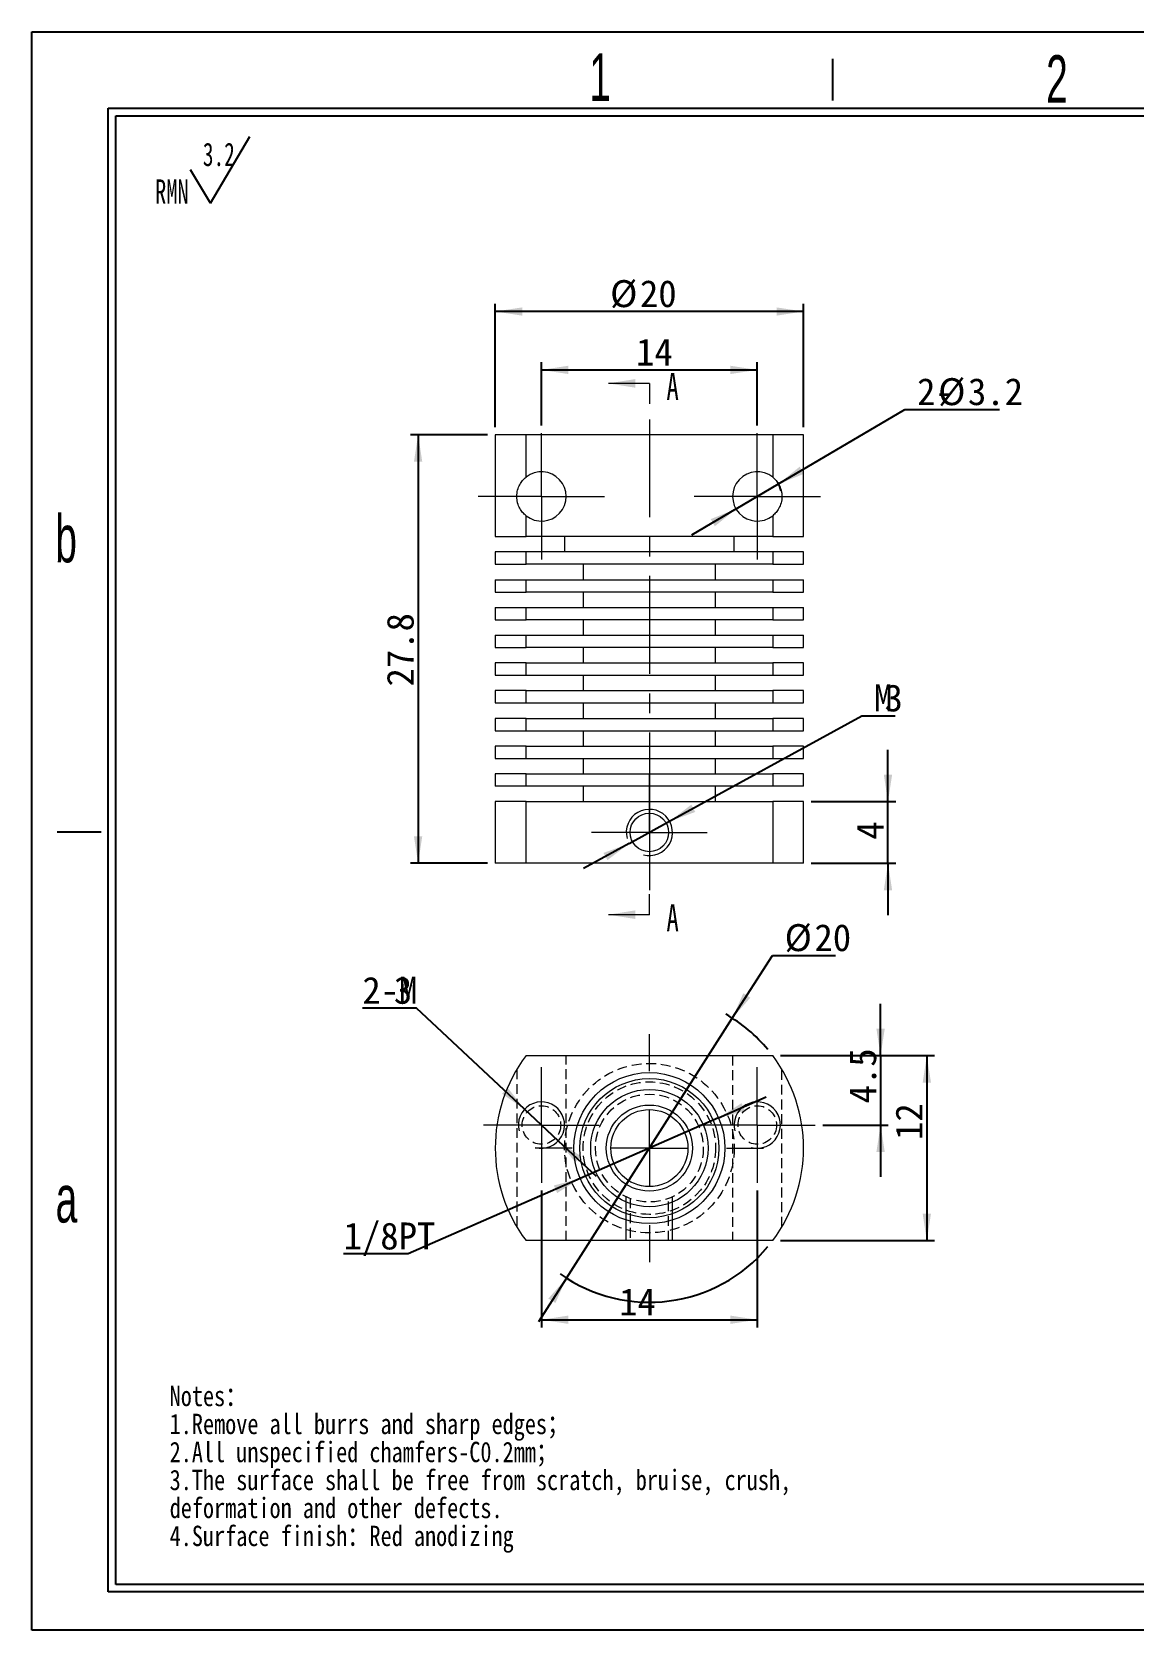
# Model space of a CAD drawing. Header units: millimetres. Extents: x 2 to 295, y 1 to 209.
# Drawn here: x 1.8 to 144.7, y 1.3 to 208.7 of the extents above; entities that cross this region are included whole.
import ezdxf

# ---------------------------------------------------------------- set-up
doc = ezdxf.new("R2010")
doc.units = ezdxf.units.MM
for name, pattern in [('CENTER', [10.16, 6.35, -1.27, 1.27, -1.27]), ('CENTERX2', [20.32, 12.7, -2.54, 2.54, -2.54]), ('HIDDEN', [1.905, 1.27, -0.635])]:
    doc.linetypes.add(name, pattern=pattern)
doc.layers.add('DIM', color=5, linetype='Continuous')
doc.layers.add('SLD-0', color=179, linetype='Continuous')
doc.layers.add('中心线', color=1, linetype='CENTER', lineweight=15)
doc.styles.add('SLDTEXTSTYLE0', font='SIMSUN.TTC', dxfattribs={"width": 0.67})
doc.styles.add('SLDTEXTSTYLE1', font='SIMSUN.TTC', dxfattribs={"width": 0.8, "bigfont": 'bigfont'})
doc.styles.add('SLDTEXTSTYLE14', font='SIMSUN.TTC')
doc.styles.add('SLDTEXTSTYLE15', font='仿宋_GB2312', dxfattribs={"width": 0.67})
doc.styles.add('SLDTEXTSTYLE2', font='SIMSUN.TTC', dxfattribs={"width": 0.8})
doc.styles.add('SLDTEXTSTYLE6', font='GOTHIC.TTF', dxfattribs={"width": 0.61171})
doc.dimstyles.new('SLDDIMSTYLE0', dxfattribs={"dimtxt": 3.5, "dimasz": 3.5, "dimexe": 0, "dimexo": 0.0625, "dimgap": 0.875, "dimtad": 2, "dimlfac": 0.5, "dimrnd": 1e-09, "dimzin": 12, "dimdsep": 46, "dimtxsty": 'SLDTEXTSTYLE0', "dimsah": 1, "dimcen": 0.09, "dimadec": 0, "dimazin": 3, "dimtfac": 1, "dimtofl": 0, "dimtmove": 0, "dimatfit": 3, "dimfxl": 0, "dimfrac": 2, "dimtolj": 1, "dimtzin": 12, "dimarcsym": 0})
doc.dimstyles.new('SLDDIMSTYLE1', dxfattribs={"dimtxt": 3.5, "dimasz": 3.5, "dimexe": 0, "dimexo": 0.0625, "dimgap": 0.875, "dimtad": 0, "dimtih": 1, "dimtoh": 1, "dimlfac": 0.5, "dimrnd": 1e-09, "dimzin": 12, "dimdsep": 46, "dimtxsty": 'SLDTEXTSTYLE0', "dimsah": 1, "dimcen": 0, "dimadec": 0, "dimazin": 3, "dimtfac": 1, "dimtmove": 0, "dimatfit": 3, "dimfxl": 0, "dimfrac": 2, "dimtolj": 1, "dimtzin": 12, "dimarcsym": 0})
doc.dimstyles.new('SLDDIMSTYLE2', dxfattribs={"dimtxt": 3.5, "dimasz": 3.5, "dimexe": 0, "dimexo": 0.0625, "dimgap": 0.875, "dimtad": 0, "dimtih": 1, "dimtoh": 1, "dimlfac": 0.5, "dimrnd": 1e-09, "dimzin": 12, "dimdsep": 46, "dimtxsty": 'SLDTEXTSTYLE0', "dimsah": 1, "dimcen": 0, "dimadec": 0, "dimazin": 3, "dimtfac": 1, "dimtmove": 0, "dimatfit": 3, "dimfxl": 0, "dimfrac": 2, "dimtolj": 1, "dimtzin": 12, "dimarcsym": 0})
doc.dimstyles.new('SLDDIMSTYLE3', dxfattribs={"dimtxt": 3.5, "dimasz": 3.5, "dimexe": 0, "dimexo": 0.0625, "dimgap": 0.875, "dimtad": 2, "dimlfac": 0.5, "dimrnd": 1e-09, "dimzin": 12, "dimdsep": 46, "dimtxsty": 'SLDTEXTSTYLE0', "dimsah": 1, "dimcen": 0.09, "dimadec": 0, "dimazin": 3, "dimtfac": 1, "dimtmove": 0, "dimatfit": 0, "dimfxl": 0, "dimfrac": 2, "dimtolj": 1, "dimtzin": 12, "dimarcsym": 0})
doc.dimstyles.new('SLDDIMSTYLE4', dxfattribs={"dimtxt": 3.5, "dimasz": 3.5, "dimexe": 0, "dimexo": 0.0625, "dimgap": 0.875, "dimtad": 0, "dimtih": 1, "dimtoh": 1, "dimlfac": 0.5, "dimrnd": 1e-09, "dimzin": 12, "dimdsep": 46, "dimtxsty": 'SLDTEXTSTYLE0', "dimsah": 1, "dimcen": 0, "dimadec": 0, "dimazin": 3, "dimtfac": 1, "dimtmove": 0, "dimatfit": 3, "dimfxl": 0, "dimfrac": 2, "dimtolj": 1, "dimtzin": 12, "dimarcsym": 0})

# ---------------------------------------------------------------- blocks, each defined once
blk = doc.blocks.new('SW_NOTE_0')
at = {"layer": 'SLD-0', "color": 0}
for q in [(12.27, 9.26), (4.6, 4.92)]:
    blk.add_line((7.16, 0.59), q, dxfattribs=at)
at = {"layer": 'SLD-0', "color": 0, "attachment_point": 1, "style": 'SLDTEXTSTYLE0'}
for s, insert, char_height in [('3.2', (6.19, 8.45), 3.032), ('RMN', (0, 3.69), 3.175)]:
    blk.add_mtext(s, dxfattribs=dict(at, insert=insert, char_height=char_height))
blk = doc.blocks.new('SW_NOTE_1')
at = {"layer": 'SLD-0', "color": 0, "char_height": 2.6458, "attachment_point": 1}
for s, insert, style in [('Notes\\M+18146', (0, 3.08), 'SLDTEXTSTYLE1'), ('1.Remove all burrs and sharp edges\\M+18147', (0, -0.55), 'SLDTEXTSTYLE1'), ('2.All unspecified chamfers-C0.2mm\\M+18147', (0, -4.19), 'SLDTEXTSTYLE1'), ('3.The surface shall be free from scratch, bruise, crush, ', (0, -7.82), 'SLDTEXTSTYLE2'), ('deformation and other defects.', (0, -11.45), 'SLDTEXTSTYLE2'), ('4.Surface finish\\M+18146Red anodizing', (0, -15.08), 'SLDTEXTSTYLE1')]:
    blk.add_mtext(s, dxfattribs=dict(at, insert=insert, style=style))
blk = doc.blocks.new('_D')
at = {"layer": 'DIM'}
for p, q in [((60.91, 156.4), (50.91, 156.4)), ((51.91, 156.4), (51.91, 100.8)), ((60.91, 100.8), (50.91, 100.8))]:
    blk.add_line(p, q, dxfattribs=at)
for points in [[(51.91, 156.4), (51.37, 152.9), (52.45, 152.9)], [(51.91, 100.8), (52.45, 104.3), (51.37, 104.3)]]:
    blk.add_solid(points, dxfattribs=at)
at = {"layer": 'DIM', "insert": (47.84, 123.74), "char_height": 3.5, "attachment_point": 1, "rotation": 90, "style": 'SLDTEXTSTYLE14'}
blk.add_mtext('27.8', dxfattribs=at)
blk = doc.blocks.new('_D_1')
at = {"layer": 'DIM'}
for p, q in [((61.91, 157.4), (61.91, 173.4)), ((101.91, 172.4), (61.91, 172.4)), ((101.91, 157.4), (101.91, 173.4))]:
    blk.add_line(p, q, dxfattribs=at)
for points in [[(61.91, 172.4), (65.41, 171.86), (65.41, 172.93)], [(101.91, 172.4), (98.41, 172.93), (98.41, 171.86)]]:
    blk.add_solid(points, dxfattribs=at)
at = {"layer": 'DIM', "char_height": 3.5, "attachment_point": 1, "style": 'SLDTEXTSTYLE14'}
for s, insert in [('%%c', (76.82, 176.47)), ('20', (80.69, 176.47))]:
    blk.add_mtext(s, dxfattribs=dict(at, insert=insert))
blk = doc.blocks.new('_D_2')
at = {"layer": 'DIM'}
for p, q in [((98.67, 150.02), (115.07, 159.68)), ((115.07, 159.68), (127.33, 159.68)), ((93.16, 146.77), (98.67, 150.02)), ((93.16, 146.77), (87.36, 143.36))]:
    blk.add_line(p, q, dxfattribs=at)
blk.add_arc((95.91, 148.4), 3.2, 13.1465, 33.9638, dxfattribs=at)
for points in [[(98.67, 150.02), (101.96, 151.33), (101.41, 152.26)], [(93.16, 146.77), (89.87, 145.46), (90.41, 144.53)]]:
    blk.add_solid(points, dxfattribs=at)
at = {"layer": 'DIM', "char_height": 3.5, "attachment_point": 1, "style": 'SLDTEXTSTYLE14'}
for s, insert in [('%%c', (119.38, 163.75)), ('2-', (116.65, 163.75)), ('3.2', (123.25, 163.75))]:
    blk.add_mtext(s, dxfattribs=dict(at, insert=insert))
blk = doc.blocks.new('_D_3')
at = {"layer": 'DIM'}
for p, q in [((67.91, 157.6), (67.91, 165.82)), ((67.91, 164.82), (95.91, 164.82)), ((95.91, 157.6), (95.91, 165.82))]:
    blk.add_line(p, q, dxfattribs=at)
for points in [[(67.91, 164.82), (71.41, 164.28), (71.41, 165.36)], [(95.91, 164.82), (92.41, 165.36), (92.41, 164.28)]]:
    blk.add_solid(points, dxfattribs=at)
at = {"layer": 'DIM', "insert": (80.19, 168.89), "char_height": 3.5, "attachment_point": 1, "style": 'SLDTEXTSTYLE14'}
blk.add_mtext('14', dxfattribs=at)
blk = doc.blocks.new('_D_4')
at = {"layer": 'DIM'}
for p, q in [((84.54, 106.24), (109.48, 119.92)), ((109.48, 119.92), (113.79, 119.92)), ((79.28, 103.35), (84.54, 106.24)), ((79.28, 103.35), (73.38, 100.11))]:
    blk.add_line(p, q, dxfattribs=at)
for points in [[(84.54, 106.24), (87.87, 107.45), (87.35, 108.4)], [(79.28, 103.35), (75.96, 102.14), (76.47, 101.2)]]:
    blk.add_solid(points, dxfattribs=at)
at = {"layer": 'DIM', "char_height": 3.5, "attachment_point": 1, "style": 'SLDTEXTSTYLE14'}
for s, insert in [('M', (111.06, 124)), ('3', (112.42, 124))]:
    blk.add_mtext(s, dxfattribs=dict(at, insert=insert))
blk = doc.blocks.new('_D_5')
at = {"layer": 'DIM'}
for p, q in [((112.87, 108.8), (112.87, 115.53)), ((102.91, 108.8), (113.87, 108.8)), ((112.87, 100.8), (112.87, 108.8)), ((102.91, 100.8), (113.87, 100.8)), ((112.87, 100.8), (112.87, 94.07))]:
    blk.add_line(p, q, dxfattribs=at)
for points in [[(112.87, 108.8), (113.41, 112.3), (112.33, 112.3)], [(112.87, 100.8), (112.33, 97.3), (113.41, 97.3)]]:
    blk.add_solid(points, dxfattribs=at)
at = {"layer": 'DIM', "insert": (108.8, 103.86), "char_height": 3.5, "attachment_point": 1, "rotation": 90, "style": 'SLDTEXTSTYLE14'}
blk.add_mtext('4', dxfattribs=at)
blk = doc.blocks.new('SW_CENTERMARKSYMBOL_0')
at = {"layer": '中心线', "color": 0}
for p, q in [((0, 5), (0, 7.5)), ((0, 0), (0, 5)), ((0, 0), (-5, 0)), ((0, 0), (0, -5)), ((0, 0), (5, 0)), ((5, 0), (7.5, 0)), ((-5, 0), (-7.5, 0)), ((0, -5), (0, -7.5))]:
    blk.add_line(p, q, dxfattribs=at)
blk = doc.blocks.new('SW_CENTERMARKSYMBOL_1')
at = {"layer": '中心线', "color": 0}
for p, q in [((0, 5), (0, 7.5)), ((0, 0), (0, 5)), ((0, 0), (-5, 0)), ((0, 0), (0, -5)), ((0, 0), (5, 0)), ((5, 0), (7.5, 0)), ((-5, 0), (-7.5, 0)), ((0, -5), (0, -7.5))]:
    blk.add_line(p, q, dxfattribs=at)
blk = doc.blocks.new('SW_CENTERMARKSYMBOL_2')
at = {"layer": '中心线', "color": 0}
for p, q in [((0, 5), (0, 8.2)), ((0, 0), (0, 5)), ((-5, 0), (-8.2, 0)), ((0, 0), (-5, 0)), ((0, 0), (0, -5)), ((0, 0), (5, 0)), ((5, 0), (8.2, 0)), ((0, -5), (0, -8.2))]:
    blk.add_line(p, q, dxfattribs=at)
blk = doc.blocks.new('SW_CENTERMARKSYMBOL_3')
at = {"layer": '中心线', "color": 0}
for p, q in [((0, 5), (0, 8.2)), ((0, 0), (0, 5)), ((-5, 0), (-8.2, 0)), ((0, 0), (-5, 0)), ((0, 0), (0, -5)), ((0, 0), (5, 0)), ((5, 0), (8.2, 0)), ((0, -5), (0, -8.2))]:
    blk.add_line(p, q, dxfattribs=at)
blk = doc.blocks.new('_D_6')
at = {"layer": 'DIM'}
for p, q in [((92.67, 80.69), (97.87, 88.83)), ((97.87, 88.83), (106.05, 88.83)), ((71.15, 46.97), (92.67, 80.69)), ((71.15, 46.97), (67.53, 41.3))]:
    blk.add_line(p, q, dxfattribs=at)
for start, end in [(39.7323, 60.3072), (234.5824, 320.2677)]:
    blk.add_arc((81.91, 63.83), 20, start, end, dxfattribs=at)
for points in [[(92.67, 80.69), (95.01, 83.35), (94.1, 83.93)], [(71.15, 46.97), (68.81, 44.31), (69.72, 43.73)]]:
    blk.add_solid(points, dxfattribs=at)
at = {"layer": 'DIM', "char_height": 3.5, "attachment_point": 1, "style": 'SLDTEXTSTYLE14'}
for s, insert in [('%%c', (99.46, 92.9)), ('20', (103.33, 92.9))]:
    blk.add_mtext(s, dxfattribs=dict(at, insert=insert))
blk = doc.blocks.new('_D_7')
at = {"layer": 'DIM'}
for p, q in [((67.91, 58.33), (67.91, 40.56)), ((95.91, 58.33), (95.91, 40.56)), ((67.91, 41.56), (95.91, 41.56))]:
    blk.add_line(p, q, dxfattribs=at)
for points in [[(67.91, 41.56), (71.41, 41.02), (71.41, 42.1)], [(95.91, 41.56), (92.41, 42.1), (92.41, 41.02)]]:
    blk.add_solid(points, dxfattribs=at)
at = {"layer": 'DIM', "insert": (77.99, 45.63), "char_height": 3.5, "attachment_point": 1, "style": 'SLDTEXTSTYLE14'}
blk.add_mtext('14', dxfattribs=at)
blk = doc.blocks.new('_D_8')
at = {"layer": 'DIM'}
for p, q in [((111.91, 75.83), (111.91, 82.56)), ((98.91, 75.83), (112.91, 75.83)), ((111.91, 75.83), (111.91, 66.83)), ((104.41, 66.83), (112.91, 66.83)), ((111.91, 66.83), (111.91, 60.1))]:
    blk.add_line(p, q, dxfattribs=at)
for points in [[(111.91, 75.83), (112.45, 79.33), (111.37, 79.33)], [(111.91, 66.83), (111.37, 63.33), (112.45, 63.33)]]:
    blk.add_solid(points, dxfattribs=at)
at = {"layer": 'DIM', "insert": (107.84, 69.63), "char_height": 3.5, "attachment_point": 1, "rotation": 90, "style": 'SLDTEXTSTYLE14'}
blk.add_mtext('4.5', dxfattribs=at)
blk = doc.blocks.new('_D_9')
at = {"layer": 'DIM'}
for p, q in [((51.71, 81.99), (44.68, 81.99)), ((65.72, 68.88), (51.71, 81.99)), ((70.1, 64.78), (65.72, 68.88)), ((70.1, 64.78), (75.02, 60.18))]:
    blk.add_line(p, q, dxfattribs=at)
for points in [[(65.72, 68.88), (63.53, 71.67), (62.8, 70.88)], [(70.1, 64.78), (72.29, 62), (73.03, 62.78)]]:
    blk.add_solid(points, dxfattribs=at)
at = {"layer": 'DIM', "char_height": 3.5, "attachment_point": 1, "style": 'SLDTEXTSTYLE14'}
for s, insert in [('2-M', (44.68, 86.06)), ('3', (48.76, 86.06))]:
    blk.add_mtext(s, dxfattribs=dict(at, insert=insert))
blk = doc.blocks.new('_D_10')
at = {"layer": 'DIM'}
for p, q in [((98.91, 75.83), (118.91, 75.83)), ((117.91, 75.83), (117.91, 51.83)), ((98.91, 51.83), (118.91, 51.83))]:
    blk.add_line(p, q, dxfattribs=at)
for points in [[(117.91, 75.83), (117.37, 72.33), (118.45, 72.33)], [(117.91, 51.83), (118.45, 55.33), (117.37, 55.33)]]:
    blk.add_solid(points, dxfattribs=at)
at = {"layer": 'DIM', "insert": (113.84, 64.89), "char_height": 3.5, "attachment_point": 1, "rotation": 90, "style": 'SLDTEXTSTYLE14'}
blk.add_mtext('12', dxfattribs=at)
blk = doc.blocks.new('_D_11')
at = {"layer": 'DIM'}
for p, q in [((90.89, 67.77), (97.05, 70.47)), ((90.89, 67.77), (72.94, 59.89)), ((72.94, 59.89), (50.63, 50.11)), ((50.63, 50.11), (42.24, 50.11))]:
    blk.add_line(p, q, dxfattribs=at)
for points in [[(90.89, 67.77), (94.31, 68.68), (93.88, 69.67)], [(72.94, 59.89), (69.52, 58.98), (69.95, 58)]]:
    blk.add_solid(points, dxfattribs=at)
at = {"layer": 'DIM', "insert": (42.24, 54.18), "char_height": 3.5, "attachment_point": 1, "style": 'SLDTEXTSTYLE14'}
blk.add_mtext('1/8PT', dxfattribs=at)
blk = doc.blocks.new('SW_CENTERMARKSYMBOL_4')
at = {"layer": '中心线', "color": 0}
for p, q in [((0, 10), (0, 14.8)), ((0, 0), (0, 5)), ((-10, 0), (-14.8, 0)), ((0, 0), (-5, 0)), ((0, 0), (0, -5)), ((0, 0), (5, 0)), ((10, 0), (14.8, 0)), ((0, -10), (0, -14.8))]:
    blk.add_line(p, q, dxfattribs=at)
blk = doc.blocks.new('SW_CENTERMARKSYMBOL_5')
at = {"layer": '中心线', "color": 0}
for p, q in [((0, 5), (0, 7.5)), ((0, 0), (0, 5)), ((-5, 0), (-7.5, 0)), ((0, 0), (-5, 0)), ((0, 0), (0, -5)), ((0, 0), (5, 0)), ((5, 0), (7.5, 0)), ((0, -5), (0, -7.5))]:
    blk.add_line(p, q, dxfattribs=at)
blk = doc.blocks.new('SW_CENTERMARKSYMBOL_6')
at = {"layer": '中心线', "color": 0}
for p, q in [((0, 5), (0, 7.5)), ((0, 0), (0, 5)), ((-5, 0), (-7.5, 0)), ((0, 0), (-5, 0)), ((0, 0), (0, -5)), ((0, 0), (5, 0)), ((5, 0), (7.5, 0)), ((0, -5), (0, -7.5))]:
    blk.add_line(p, q, dxfattribs=at)

msp = doc.modelspace()

# ---------------------------------------------------------------- linework, layer by layer
at = {"color": 7, "linetype": 'Continuous', "lineweight": 0}
for p, q in [((81.913, 163.068), (76.593, 163.068)), ((81.913, 163.068), (81.913, 160.408)), ((81.913, 94.124), (81.913, 96.784)), ((81.913, 94.124), (76.593, 94.124)), ((78.913, 51.831), (78.913, 57.507)), ((84.913, 51.831), (84.913, 57.507))]:
    msp.add_line(p, q, dxfattribs=at)
at = {"color": 7, "linetype": 'Continuous', "lineweight": 15}
for p, q in [((61.913, 156.396), (61.913, 143.196)), ((65.913, 156.396), (61.913, 156.396)), ((65.913, 150.894), (65.913, 156.396)), ((97.913, 156.396), (65.913, 156.396)), ((97.913, 156.396), (97.913, 150.894)), ((101.913, 156.396), (97.913, 156.396)), ((101.913, 143.196), (101.913, 156.396)), ((65.913, 143.196), (65.913, 145.898)), ((97.913, 145.898), (97.913, 143.196)), ((61.913, 143.196), (65.913, 143.196)), ((97.913, 143.196), (65.913, 143.196)), ((70.913, 143.196), (70.913, 141.196)), ((92.913, 141.196), (92.913, 143.196)), ((97.913, 143.196), (101.913, 143.196)), ((61.913, 141.196), (61.913, 139.596)), ((65.913, 141.196), (61.913, 141.196)), ((65.913, 139.596), (65.913, 141.196)), ((97.913, 141.196), (65.913, 141.196)), ((97.913, 141.196), (97.913, 139.596)), ((101.913, 141.196), (97.913, 141.196)), ((101.913, 139.596), (101.913, 141.196)), ((61.913, 139.596), (65.913, 139.596)), ((97.913, 139.596), (65.913, 139.596)), ((73.313, 139.596), (73.313, 137.596)), ((90.513, 137.596), (90.513, 139.596)), ((97.913, 139.596), (101.913, 139.596)), ((61.913, 137.596), (61.913, 135.996)), ((61.913, 137.596), (65.913, 137.596)), ((65.913, 135.996), (65.913, 137.596)), ((65.913, 137.596), (97.913, 137.596)), ((97.913, 137.596), (97.913, 135.996)), ((97.913, 137.596), (101.913, 137.596)), ((101.913, 135.996), (101.913, 137.596)), ((61.913, 135.996), (65.913, 135.996)), ((97.913, 135.996), (65.913, 135.996)), ((73.313, 135.996), (73.313, 133.996)), ((90.513, 133.996), (90.513, 135.996)), ((97.913, 135.996), (101.913, 135.996)), ((61.913, 133.996), (61.913, 132.396)), ((61.913, 133.996), (65.913, 133.996)), ((65.913, 132.396), (65.913, 133.996)), ((65.913, 133.996), (97.913, 133.996)), ((97.913, 133.996), (97.913, 132.396)), ((97.913, 133.996), (101.913, 133.996)), ((101.913, 132.396), (101.913, 133.996)), ((61.913, 132.396), (65.913, 132.396)), ((97.913, 132.396), (65.913, 132.396)), ((73.313, 132.396), (73.313, 130.396)), ((90.513, 130.396), (90.513, 132.396)), ((97.913, 132.396), (101.913, 132.396)), ((61.913, 130.396), (61.913, 128.796)), ((61.913, 130.396), (65.913, 130.396)), ((61.913, 128.796), (65.913, 128.796)), ((65.913, 128.796), (65.913, 130.396)), ((65.913, 130.396), (97.913, 130.396)), ((97.913, 128.796), (65.913, 128.796)), ((73.313, 128.796), (73.313, 126.796)), ((90.513, 126.796), (90.513, 128.796)), ((97.913, 130.396), (97.913, 128.796)), ((97.913, 130.396), (101.913, 130.396)), ((97.913, 128.796), (101.913, 128.796)), ((101.913, 128.796), (101.913, 130.396)), ((61.913, 126.796), (61.913, 125.196)), ((65.913, 126.796), (61.913, 126.796)), ((65.913, 125.196), (65.913, 126.796)), ((65.913, 126.796), (97.913, 126.796)), ((97.913, 126.796), (97.913, 125.196)), ((101.913, 126.796), (97.913, 126.796)), ((101.913, 125.196), (101.913, 126.796)), ((61.913, 125.196), (65.913, 125.196)), ((65.913, 125.196), (97.913, 125.196)), ((73.313, 125.196), (73.313, 123.196)), ((90.513, 123.196), (90.513, 125.196)), ((97.913, 125.196), (101.913, 125.196)), ((61.913, 123.196), (61.913, 121.596)), ((65.913, 123.196), (61.913, 123.196)), ((65.913, 121.596), (65.913, 123.196)), ((65.913, 123.196), (97.913, 123.196)), ((97.913, 123.196), (97.913, 121.596)), ((101.913, 123.196), (97.913, 123.196)), ((101.913, 121.596), (101.913, 123.196)), ((61.913, 121.596), (65.913, 121.596)), ((65.913, 121.596), (97.913, 121.596)), ((73.313, 121.596), (73.313, 119.596)), ((90.513, 119.596), (90.513, 121.596)), ((97.913, 121.596), (101.913, 121.596)), ((61.913, 119.596), (61.913, 117.996)), ((65.913, 119.596), (61.913, 119.596)), ((65.913, 117.996), (65.913, 119.596)), ((65.913, 119.596), (97.913, 119.596)), ((97.913, 119.596), (97.913, 117.996)), ((101.913, 119.596), (97.913, 119.596)), ((101.913, 117.996), (101.913, 119.596)), ((61.913, 117.996), (65.913, 117.996)), ((65.913, 117.996), (97.913, 117.996)), ((73.313, 117.996), (73.313, 115.996)), ((90.513, 115.996), (90.513, 117.996)), ((97.913, 117.996), (101.913, 117.996)), ((61.913, 115.996), (61.913, 114.396)), ((65.913, 115.996), (61.913, 115.996)), ((61.913, 114.396), (65.913, 114.396)), ((65.913, 114.396), (65.913, 115.996)), ((65.913, 115.996), (97.913, 115.996)), ((65.913, 114.396), (97.913, 114.396)), ((73.313, 114.396), (73.313, 112.396)), ((90.513, 112.396), (90.513, 114.396)), ((97.913, 115.996), (97.913, 114.396)), ((101.913, 115.996), (97.913, 115.996)), ((97.913, 114.396), (101.913, 114.396)), ((101.913, 114.396), (101.913, 115.996)), ((61.913, 112.396), (61.913, 110.796)), ((65.913, 112.396), (61.913, 112.396)), ((65.913, 110.796), (65.913, 112.396)), ((65.913, 112.396), (97.913, 112.396)), ((101.913, 112.396), (97.913, 112.396)), ((97.913, 112.396), (97.913, 110.796)), ((101.913, 110.796), (101.913, 112.396)), ((65.913, 110.796), (61.913, 110.796)), ((97.913, 110.796), (65.913, 110.796)), ((73.313, 110.796), (73.313, 108.796)), ((90.513, 108.796), (90.513, 110.796)), ((101.913, 110.796), (97.913, 110.796)), ((61.913, 108.796), (61.913, 100.796)), ((65.913, 108.796), (61.913, 108.796)), ((65.913, 108.796), (97.913, 108.796)), ((65.913, 100.796), (65.913, 108.796)), ((97.913, 108.796), (97.913, 100.796)), ((101.913, 108.796), (97.913, 108.796)), ((101.913, 100.796), (101.913, 108.796)), ((65.913, 100.796), (61.913, 100.796)), ((97.913, 100.796), (65.913, 100.796)), ((101.913, 100.796), (97.913, 100.796)), ((65.913, 75.831), (97.913, 75.831)), ((97.913, 51.831), (65.913, 51.831))]:
    msp.add_line(p, q, dxfattribs=at)
at = {"color": 7, "linetype": 'HIDDEN', "lineweight": 0}
for p, q in [((71.113, 51.831), (71.113, 75.831)), ((92.713, 75.831), (92.713, 51.831)), ((64.713, 74.038), (64.713, 53.624)), ((99.113, 53.624), (99.113, 74.038)), ((79.413, 57.289), (79.413, 51.831)), ((84.413, 51.831), (84.413, 57.289))]:
    msp.add_line(p, q, dxfattribs=at)
at = {"color": 7, "linetype": 'Continuous', "lineweight": 15}
for centre, radius in [((81.913, 104.796), 2.5), ((81.913, 63.831), 9.8), ((81.913, 63.831), 9.028), ((81.913, 63.831), 7.614), ((81.913, 63.831), 5.586), ((81.913, 63.831), 5)]:
    msp.add_circle(centre, radius, dxfattribs=at)
at = {"color": 7, "linetype": 'HIDDEN', "lineweight": 0}
for centre, radius in [((81.913, 63.831), 11), ((81.913, 63.831), 8.6), ((81.913, 63.831), 7), ((67.913, 66.831), 2.5), ((95.913, 66.831), 2.5)]:
    msp.add_circle(centre, radius, dxfattribs=at)
at = {"color": 7, "linetype": 'Continuous', "lineweight": 15}
for centre, radius, start, end in [((67.913, 148.396), 3.2, 231.31781, 128.68219), ((95.913, 148.396), 3.2, 51.31781, 308.68219), ((81.913, 63.831), 20, 143.1301, 216.8699), ((81.913, 63.831), 20, 323.1301, 36.8699)]:
    msp.add_arc(centre, radius, start, end, dxfattribs=at)
at = {"color": 7, "linetype": 'Continuous', "lineweight": 0}
for centre in [(81.913, 104.796), (67.913, 66.831), (95.913, 66.831)]:
    msp.add_arc(centre, 3, 255, 195, dxfattribs=at)
at = {"color": 7, "linetype": 'Continuous', "lineweight": 15}
for points in [[(65.913, 145.898), (65.756, 146.023), (65.609, 146.165), (65.338, 146.484), (65.212, 146.664), (64.989, 147.074), (64.893, 147.305), (64.789, 147.688), (64.761, 147.822), (64.723, 148.101), (64.713, 148.248), (64.712, 148.681), (64.753, 148.97), (64.893, 149.488), (64.988, 149.715), (65.211, 150.127), (65.336, 150.305), (65.608, 150.626), (65.756, 150.768), (65.913, 150.894)], [(97.913, 150.894), (98.069, 150.768), (98.216, 150.627), (98.487, 150.308), (98.613, 150.128), (98.836, 149.718), (98.932, 149.487), (99.036, 149.103), (99.064, 148.97), (99.102, 148.691), (99.112, 148.544), (99.113, 148.11), (99.072, 147.821), (98.932, 147.303), (98.837, 147.077), (98.614, 146.665), (98.489, 146.487), (98.217, 146.166), (98.07, 146.024), (97.913, 145.898)]]:
    msp.add_open_spline(points, degree=3, knots=[0, 0, 0, 0, 0.125, 0.125, 0.25, 0.25, 0.375, 0.375, 0.4375, 0.4375, 0.5, 0.5, 0.625, 0.625, 0.75, 0.75, 0.875, 0.875, 1, 1, 1, 1], dxfattribs=at)
at = {"color": 7, "linetype": 'Continuous', "lineweight": 0}
for points in [[(76.593, 163.068), (80.093, 162.508), (80.093, 163.628)], [(76.593, 94.124), (80.093, 93.564), (80.093, 94.684)]]:
    msp.add_solid(points, dxfattribs=at)
at = {"layer": 'SLD-0'}
for p, q in [((1.812, 208.674), (295.107, 208.674)), ((1.812, 1.294), (1.812, 208.674)), ((12.675, 7.219), (12.675, 197.811)), ((12.675, 197.811), (289.181, 197.811)), ((289.181, 7.219), (12.675, 7.219)), ((295.107, 1.294), (1.812, 1.294))]:
    msp.add_line(p, q, dxfattribs=at)
at = {"layer": 'SLD-0', "color": 6, "linetype": 'Continuous'}
for p, q in [((105.701, 199.786), (105.701, 205.169)), ((11.687, 6.231), (11.687, 198.799)), ((11.687, 198.799), (290.169, 198.799)), ((10.805, 104.853), (5.068, 104.853)), ((290.169, 6.231), (11.687, 6.231))]:
    msp.add_line(p, q, dxfattribs=at)
at = {"layer": '中心线', "linetype": 'CENTERX2', "lineweight": 0}
msp.add_line((81.913, 158.396), (81.913, 98.796), dxfattribs=at)

# ---------------------------------------------------------------- block references
at = {"layer": 'SLD-0'}
msp.add_blockref('SW_NOTE_0', (17.795, 185.858), dxfattribs=at)
at = {"layer": 'SLD-0', "color": 5}
msp.add_blockref('SW_NOTE_1', (19.676, 29.914), dxfattribs=at)
at = {"layer": '中心线'}
for name, p in [('SW_CENTERMARKSYMBOL_2', (67.913, 148.396)), ('SW_CENTERMARKSYMBOL_3', (95.913, 148.396)), ('SW_CENTERMARKSYMBOL_0', (81.913, 104.796)), ('SW_CENTERMARKSYMBOL_1', (81.913, 104.796)), ('SW_CENTERMARKSYMBOL_4', (81.913, 63.831)), ('SW_CENTERMARKSYMBOL_5', (67.913, 66.831)), ('SW_CENTERMARKSYMBOL_6', (95.913, 66.831))]:
    msp.add_blockref(name, p, dxfattribs=at)

# ---------------------------------------------------------------- texts
at = {"color": 7, "linetype": 'Continuous', "char_height": 3.5, "attachment_point": 1, "style": 'SLDTEXTSTYLE15'}
for insert in [(84.132, 164.423), (84.132, 95.479)]:
    msp.add_mtext('A', dxfattribs=dict(at, insert=insert))
at = {"layer": 'SLD-0', "char_height": 6.172, "attachment_point": 1, "style": 'SLDTEXTSTYLE6'}
for s, insert in [('1', (74.111, 205.899)), ('2', (133.388, 205.655)), ('b', (4.835, 146.019)), ('a', (4.88, 60.351))]:
    msp.add_mtext(s, dxfattribs=dict(at, insert=insert))

# ---------------------------------------------------------------- dimensions: what is measured, and where the dimension line sits
at = {"layer": 'DIM'}
dim = msp.add_linear_dim(base=(61.913, 172.396), p1=(101.913, 156.396), p2=(61.913, 156.396), angle=0, text='%%c<>', dimstyle='SLDDIMSTYLE0', dxfattribs=at)
dim.commit()
dim.dimension.update_dxf_attribs({"geometry": '_D_1', "text_midpoint": (80.113, 172.396), "dimtype": 160})
for base, p1, p2, picture, middle in [((95.913, 164.818), (67.913, 156.596), (95.913, 156.596), '_D_3', (81.546, 164.818)), ((95.913, 41.558), (67.913, 59.331), (95.913, 59.331), '_D_7', (79.354, 41.558))]:
    dim = msp.add_linear_dim(base=base, p1=p1, p2=p2, dimstyle='SLDDIMSTYLE0', dxfattribs=at)
    dim.commit()
    dim.dimension.update_dxf_attribs({"geometry": picture, "text_midpoint": middle, "dimtype": 160})
dim = msp.add_diameter_dim_2p(p1=(98.67, 150.02), p2=(93.155, 146.772), text='2-<>', dimstyle='SLDDIMSTYLE1', dxfattribs=at)
dim.commit()
dim.dimension.update_dxf_attribs({"geometry": '_D_2', "text_midpoint": (121.992, 162.216), "dimtype": 163})
for base, p1, p2, dimstyle, picture, middle in [((51.913, 100.796), (61.913, 156.396), (61.913, 100.796), 'SLDDIMSTYLE0', '_D', (51.913, 126.466)), ((112.869, 108.796), (101.913, 100.796), (101.913, 108.796), 'SLDDIMSTYLE3', '_D_5', (112.869, 104.537)), ((111.913, 66.831), (97.913, 75.831), (103.413, 66.831), 'SLDDIMSTYLE3', '_D_8', (111.913, 71.672)), ((117.913, 51.831), (97.913, 75.831), (97.913, 51.831), 'SLDDIMSTYLE0', '_D_10', (117.913, 66.247))]:
    dim = msp.add_linear_dim(base=base, p1=p1, p2=p2, angle=90, dimstyle=dimstyle, dxfattribs=at)
    dim.commit()
    dim.dimension.update_dxf_attribs({"geometry": picture, "text_midpoint": middle, "dimtype": 160})
for p1, p2, text, picture, middle in [((84.542, 106.239), (79.283, 103.352), 'M<>', '_D_4', (112.424, 121.96)), ((65.722, 68.881), (70.103, 64.781), '2-M<>', '_D_9', (47.402, 84.027)), ((72.938, 59.894), (90.887, 67.768), '1/8PT', '_D_11', (45.642, 52.147))]:
    dim = msp.add_diameter_dim_2p(p1=p1, p2=p2, text=text, dimstyle='SLDDIMSTYLE2', override={"dimpost": '<>'}, dxfattribs=at)
    dim.commit()
    dim.dimension.update_dxf_attribs({"geometry": picture, "text_midpoint": middle, "dimtype": 163})
dim = msp.add_diameter_dim_2p(p1=(92.675, 80.689), p2=(71.15, 46.974), dimstyle='SLDDIMSTYLE4', dxfattribs=at)
dim.commit()
dim.dimension.update_dxf_attribs({"geometry": '_D_6', "text_midpoint": (102.755, 91.365), "dimtype": 163})

doc.saveas('drawing.dxf')
